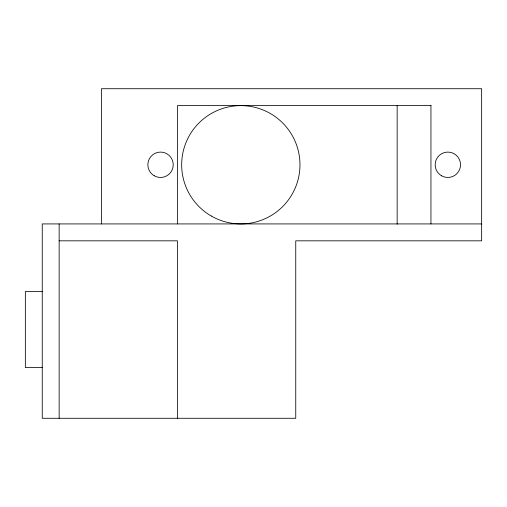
<?xml version="1.0" encoding="UTF-8"?>
<svg xmlns="http://www.w3.org/2000/svg" width="507" height="507" viewBox="0 0 507 507"><rect width="100%" height="100%" fill="white"/><g stroke="black" fill="none" stroke-linecap="round" stroke-linejoin="round"><path stroke-width="0.76" d="M431.108 105.627L177.45 105.627L177.45 223.923M481.65 223.923L42.252 223.923L42.252 418.275L295.752 418.275L295.752 240.825L481.65 240.825L481.65 88.725L101.4 88.725L101.4 223.923M59.148 240.825L177.45 240.825L177.45 418.275M42.252 291.525L25.35 291.525L25.35 367.575L42.252 367.575M430.95 105.627L430.95 223.923M397.152 105.361L397.152 224.189M59.148 223.923L59.148 418.275M441.515 175.752A12.675 12.675 0 0 0 460.527 164.775A12.675 12.675 0 0 0 441.515 153.798A12.675 12.675 0 0 0 441.515 175.752M154.21 175.752A12.675 12.675 0 0 0 173.223 164.775A12.675 12.675 0 0 0 154.21 153.798A12.675 12.675 0 0 0 154.21 175.752M211.248 216.001A59.148 59.148 0 0 0 299.973 164.775A59.148 59.148 0 0 0 211.248 113.549A59.148 59.148 0 0 0 211.248 216.001"/></g></svg>
